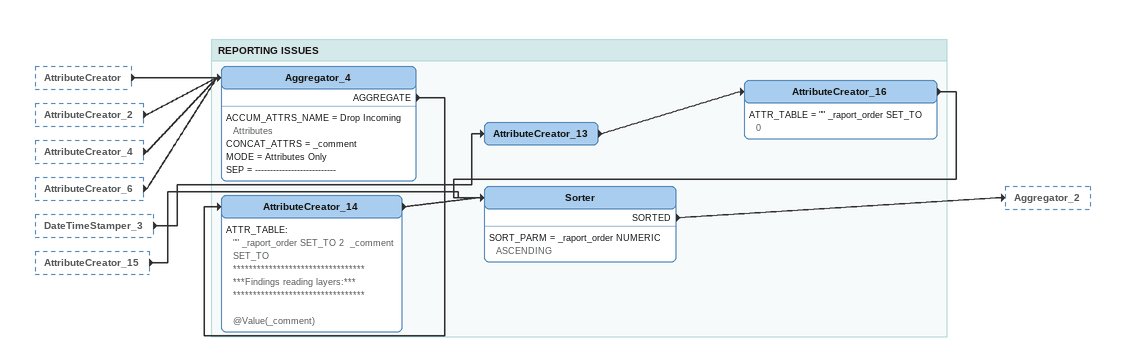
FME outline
AttributeCreator [outside]
    -> Aggregator_4
AttributeCreator_2 [outside]
    -> Aggregator_4
AttributeCreator_4 [outside]
    -> Aggregator_4
AttributeCreator_6 [outside]
    -> Aggregator_4
DateTimeStamper_3 [outside]
    -> AttributeCreator_13
AttributeCreator_15 [outside]
    -> Sorter

Bookmark: REPORTING ISSUES
AttributeCreator_13
    -> AttributeCreator_16
AttributeCreator_16
    ATTR_TABLE = "" _raport_order SET_TO 0
    -> Sorter
Aggregator_4
    ACCUM_ATTRS_NAME = Drop Incoming Attributes
    CONCAT_ATTRS = _comment
    MODE = Attributes Only
    SEP = ---------------------------
    AGGREGATE -> AttributeCreator_14
AttributeCreator_14
    ATTR_TABLE:
      "" _raport_order SET_TO 2  _comment SET_TO
      *********************************
      ***Findings reading layers:***
      *********************************

      @Value(_comment)
    -> Sorter
Sorter
    SORT_PARM = _raport_order NUMERIC ASCENDING
    SORTED -> Aggregator_2
